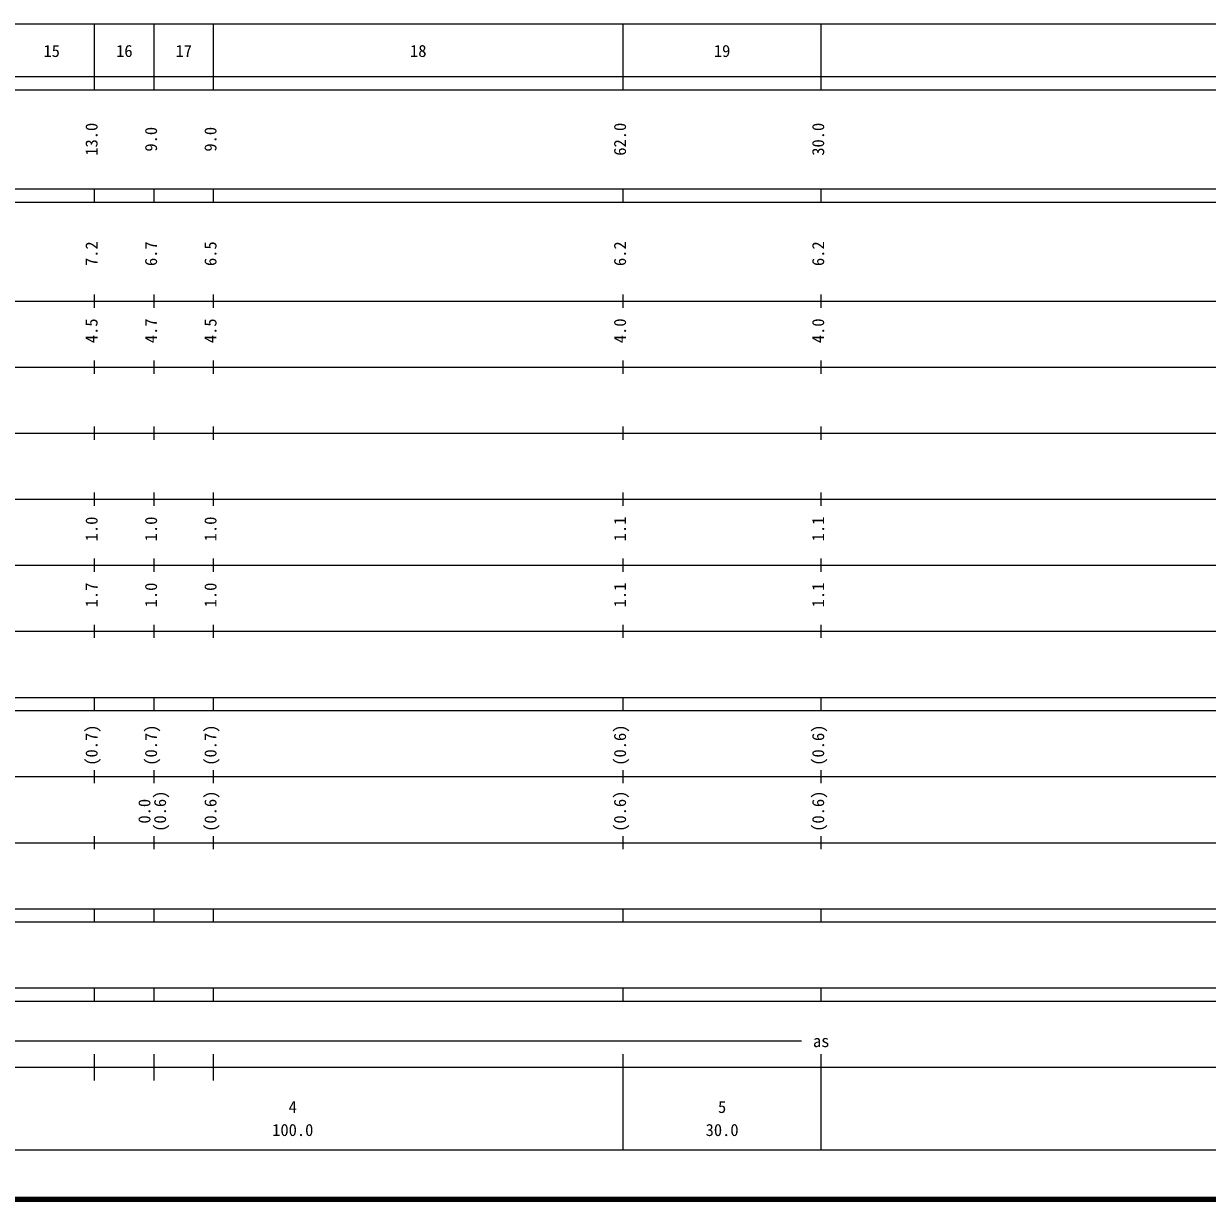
# Model space of a CAD drawing. Units: millimetres on the paper, enlarged 1000 times. Extents: x 40000 to 680000, y 20000 to 380000.
# Drawn here: x 277260 to 456458, y 20000 to 198000 of the extents above; entities that cross this region are included whole.
import ezdxf
from ezdxf.enums import TextEntityAlignment as Align

# ---------------------------------------------------------------- set-up
doc = ezdxf.new("R2010")
doc.units = ezdxf.units.MM
doc.header["$LTSCALE"] = 1000
doc.layers.add('M-TTL', color=2, linetype='Continuous', lineweight=140)
doc.layers.add('M-TTL-BAND', color=7, linetype='Continuous', lineweight=25)
doc.styles.add('ＭＳ ゴシック', font='')
doc.styles.get('ＭＳ ゴシック').set_extended_font_data('MS Gothic')

msp = doc.modelspace()

# ---------------------------------------------------------------- linework, layer by layer
at = {"layer": 'M-TTL'}
msp.add_line((40000, 20000), (680000, 20000), dxfattribs=at)
at = {"layer": 'M-TTL-BAND'}
for p, q in [((68000, 198000), (579000, 198000)), ((288000, 188000), (288000, 198000)), ((297000, 188000), (297000, 198000)), ((306000, 188000), (306000, 198000)), ((368000, 188000), (368000, 198000)), ((398000, 188000), (398000, 198000)), ((40000, 190000), (579000, 190000)), ((40000, 188000), (579000, 188000)), ((40000, 173000), (579000, 173000)), ((288000, 171000), (288000, 173000)), ((297000, 171000), (297000, 173000)), ((306000, 171000), (306000, 173000)), ((368000, 171000), (368000, 173000)), ((398000, 171000), (398000, 173000)), ((40000, 171000), (579000, 171000)), ((40000, 156000), (579000, 156000)), ((288000, 155000), (288000, 157000)), ((297000, 155000), (297000, 157000)), ((306000, 155000), (306000, 157000)), ((368000, 155000), (368000, 157000)), ((398000, 155000), (398000, 157000)), ((288000, 145000), (288000, 147000)), ((297000, 145000), (297000, 147000)), ((306000, 145000), (306000, 147000)), ((368000, 145000), (368000, 147000)), ((398000, 145000), (398000, 147000)), ((46000, 146000), (579000, 146000)), ((288000, 135000), (288000, 137000)), ((297000, 135000), (297000, 137000)), ((306000, 135000), (306000, 137000)), ((368000, 135000), (368000, 137000)), ((398000, 135000), (398000, 137000)), ((52000, 136000), (579000, 136000)), ((46000, 126000), (579000, 126000)), ((288000, 125000), (288000, 127000)), ((297000, 125000), (297000, 127000)), ((306000, 125000), (306000, 127000)), ((368000, 125000), (368000, 127000)), ((398000, 125000), (398000, 127000)), ((288000, 115000), (288000, 117000)), ((297000, 115000), (297000, 117000)), ((306000, 115000), (306000, 117000)), ((368000, 115000), (368000, 117000)), ((398000, 115000), (398000, 117000)), ((52000, 116000), (579000, 116000)), ((46000, 106000), (579000, 106000)), ((288000, 105000), (288000, 107000)), ((297000, 105000), (297000, 107000)), ((306000, 105000), (306000, 107000)), ((368000, 105000), (368000, 107000)), ((398000, 105000), (398000, 107000)), ((40000, 96000), (579000, 96000)), ((288000, 94000), (288000, 96000)), ((297000, 94000), (297000, 96000)), ((306000, 94000), (306000, 96000)), ((368000, 94000), (368000, 96000)), ((398000, 94000), (398000, 96000)), ((40000, 94000), (579000, 94000)), ((288000, 83000), (288000, 85000)), ((297000, 83000), (297000, 85000)), ((306000, 83000), (306000, 85000)), ((368000, 83000), (368000, 85000)), ((398000, 83000), (398000, 85000)), ((49000, 84000), (579000, 84000)), ((40000, 74000), (579000, 74000)), ((288000, 73000), (288000, 75000)), ((297000, 73000), (297000, 75000)), ((306000, 73000), (306000, 75000)), ((368000, 73000), (368000, 75000)), ((398000, 73000), (398000, 75000)), ((40000, 64000), (579000, 64000)), ((288000, 62000), (288000, 64000)), ((297000, 62000), (297000, 64000)), ((306000, 62000), (306000, 64000)), ((368000, 62000), (368000, 64000)), ((398000, 62000), (398000, 64000)), ((40000, 62000), (579000, 62000)), ((40000, 52000), (579000, 52000)), ((288000, 50000), (288000, 52000)), ((297000, 50000), (297000, 52000)), ((306000, 50000), (306000, 52000)), ((368000, 50000), (368000, 52000)), ((398000, 50000), (398000, 52000)), ((40000, 50000), (579000, 50000)), ((247500, 44000), (395000, 44000)), ((288000, 38000), (288000, 42000)), ((297000, 38000), (297000, 42000)), ((306000, 38000), (306000, 42000)), ((368000, 27500), (368000, 42000)), ((398000, 27500), (398000, 42000)), ((40000, 40000), (579000, 40000)), ((68000, 27500), (579000, 27500))]:
    msp.add_line(p, q, dxfattribs=at)

# ---------------------------------------------------------------- texts
at = {"layer": 'M-TTL-BAND', "style": 'ＭＳ ゴシック'}
for s, p in [('15', (281500, 192405)), ('16', (292500, 192405)), ('17', (301500, 192405)), ('18', (337000, 192405)), ('19', (383000, 192405)), ('as', (398000, 42500)), ('4', (318000, 32523)), ('5', (383000, 32523)), ('100.0', (318000, 29033)), ('30.0', (383000, 29033))]:
    msp.add_text(s, height=1833, dxfattribs=at).set_placement(p, align=Align.BOTTOM_CENTER)
for s, p in [('13.0', (289000, 180500)), ('62.0', (369000, 180500)), ('30.0', (399000, 180500)), ('9.0', (298000, 180500)), ('9.0', (307000, 180500)), ('7.2', (289000, 163174)), ('6.7', (298000, 163174)), ('6.5', (307000, 163174)), ('6.2', (369000, 163174)), ('6.2', (399000, 163174)), ('4.5', (289000, 151500)), ('4.7', (298000, 151500)), ('4.5', (307000, 151500)), ('4.0', (369000, 151500)), ('4.0', (399000, 151500)), ('1.0', (289000, 121500)), ('1.0', (298000, 121500)), ('1.0', (307000, 121500)), ('1.1', (369000, 121500)), ('1.1', (399000, 121500)), ('1.7', (289000, 111500)), ('1.0', (298000, 111500)), ('1.0', (307000, 111500)), ('1.1', (369000, 111500)), ('1.1', (399000, 111500)), ('(0.7)', (289000, 88764)), ('(0.7)', (298000, 88764)), ('(0.7)', (307000, 88764)), ('(0.6)', (369000, 88764)), ('(0.6)', (399000, 88764)), ('(0.6)', (299370, 78764)), ('(0.6)', (307000, 78764)), ('(0.6)', (369000, 78764)), ('(0.6)', (399000, 78764)), ('0.0', (297000, 78764))]:
    msp.add_text(s, height=1833, rotation=90, dxfattribs=at).set_placement(p, align=Align.BOTTOM_CENTER)

doc.saveas('drawing.dxf')
